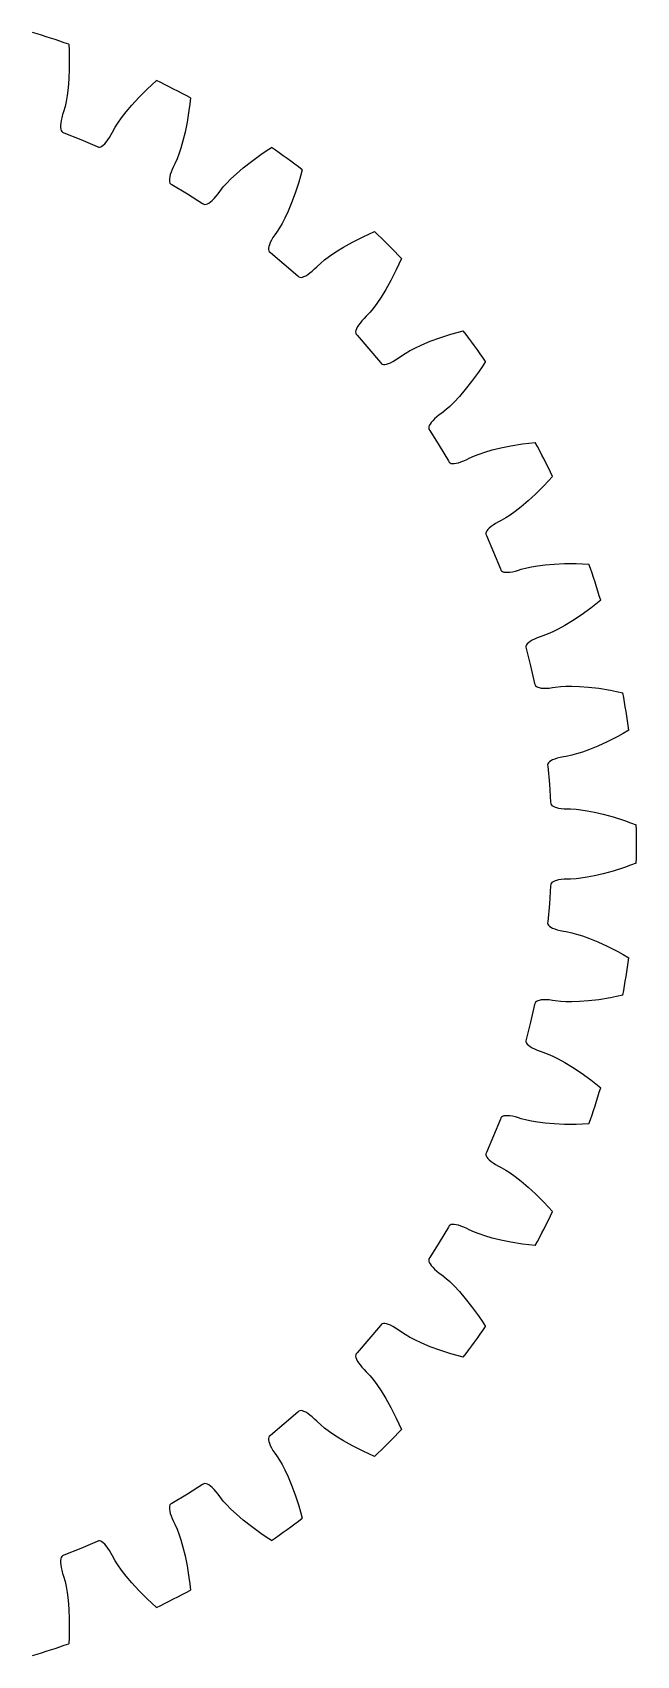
# Model space of a CAD drawing. Extents: x -21 to 21, y -21 to 21.
# Drawn here: x 6.04 to 21, y -20.11 to 20.11 of the extents above; entities that cross this region are included whole.
import ezdxf

# ---------------------------------------------------------------- set-up
doc = ezdxf.new("R2010")
doc.units = 0

msp = doc.modelspace()

# ---------------------------------------------------------------- linework, layer by layer
at = {"layer": 'layer0'}
for p, q in [((6.936, 19.821), (6.945, 19.664)), ((6.945, 19.664), (6.949, 19.507)), ((6.949, 19.507), (6.949, 19.214)), ((6.938, 18.96), (6.92, 18.739)), ((6.949, 19.214), (6.938, 18.96)), ((8.994, 18.815), (9.111, 18.921)), ((6.896, 18.551), (6.87, 18.4)), ((6.92, 18.739), (6.896, 18.551)), ((8.673, 18.5), (8.88, 18.707)), ((8.88, 18.707), (8.994, 18.815)), ((6.809, 18.147), (6.786, 18.078)), ((6.845, 18.281), (6.809, 18.147)), ((6.87, 18.4), (6.845, 18.281)), ((8.241, 17.994), (8.357, 18.143)), ((8.357, 18.143), (8.501, 18.313)), ((8.501, 18.313), (8.673, 18.5)), ((9.915, 18.18), (9.869, 17.891)), ((9.935, 18.335), (9.915, 18.18)), ((9.952, 18.492), (9.935, 18.335)), ((6.739, 17.863), (6.735, 17.806)), ((6.735, 17.806), (6.736, 17.757)), ((6.736, 17.757), (6.741, 17.716)), ((6.749, 17.927), (6.739, 17.863)), ((6.741, 17.716), (6.751, 17.683)), ((6.765, 17.999), (6.749, 17.927)), ((6.786, 18.078), (6.765, 17.999)), ((8.017, 17.646), (8.086, 17.767)), ((8.086, 17.767), (8.153, 17.869)), ((8.153, 17.869), (8.241, 17.994)), ((9.869, 17.891), (9.819, 17.642)), ((6.751, 17.683), (6.766, 17.658)), ((6.766, 17.658), (6.784, 17.642)), ((6.784, 17.642), (6.819, 17.627)), ((6.819, 17.627), (7.233, 17.461)), ((7.233, 17.461), (7.642, 17.286)), ((7.76, 17.294), (7.793, 17.319)), ((7.793, 17.319), (7.829, 17.353)), ((7.829, 17.353), (7.866, 17.396)), ((7.866, 17.396), (7.904, 17.449)), ((7.904, 17.449), (7.944, 17.511)), ((7.944, 17.511), (7.984, 17.582)), ((7.984, 17.582), (8.017, 17.646)), ((9.766, 17.425), (9.713, 17.244)), ((9.819, 17.642), (9.766, 17.425)), ((7.642, 17.286), (7.677, 17.271)), ((7.677, 17.271), (7.702, 17.27)), ((7.702, 17.27), (7.73, 17.278)), ((7.73, 17.278), (7.76, 17.294)), ((9.621, 16.985), (9.564, 16.858)), ((9.664, 17.099), (9.621, 16.985)), ((9.713, 17.244), (9.664, 17.099)), ((11.261, 16.758), (11.46, 16.916)), ((11.46, 16.916), (11.697, 17.088)), ((11.697, 17.088), (11.827, 17.176)), ((11.827, 17.176), (11.959, 17.262)), ((9.437, 16.533), (9.43, 16.485)), ((9.45, 16.589), (9.437, 16.533)), ((9.47, 16.651), (9.45, 16.589)), ((9.497, 16.719), (9.47, 16.651)), ((9.531, 16.794), (9.497, 16.719)), ((9.564, 16.858), (9.531, 16.794)), ((10.954, 16.483), (11.093, 16.612)), ((11.093, 16.612), (11.261, 16.758)), ((12.681, 16.555), (12.637, 16.405)), ((12.722, 16.708), (12.681, 16.555)), ((9.43, 16.485), (9.43, 16.443)), ((9.43, 16.443), (9.434, 16.409)), ((9.434, 16.409), (9.445, 16.382)), ((9.445, 16.382), (9.46, 16.363)), ((9.46, 16.363), (9.493, 16.343)), ((9.493, 16.343), (9.875, 16.115)), ((9.875, 16.115), (10.252, 15.878)), ((10.585, 16.052), (10.636, 16.116)), ((10.636, 16.116), (10.679, 16.175)), ((10.679, 16.175), (10.766, 16.283)), ((10.766, 16.283), (10.847, 16.373)), ((10.847, 16.373), (10.954, 16.483)), ((12.547, 16.126), (12.458, 15.888)), ((12.637, 16.405), (12.547, 16.126)), ((10.252, 15.878), (10.285, 15.858)), ((10.285, 15.858), (10.309, 15.853)), ((10.309, 15.853), (10.337, 15.856)), ((10.337, 15.856), (10.37, 15.867)), ((10.37, 15.867), (10.407, 15.886)), ((10.407, 15.886), (10.447, 15.915)), ((10.447, 15.915), (10.49, 15.952)), ((10.49, 15.952), (10.537, 15.997)), ((10.537, 15.997), (10.585, 16.052)), ((12.458, 15.888), (12.372, 15.683)), ((12.22, 15.376), (12.159, 15.271)), ((12.291, 15.512), (12.22, 15.376)), ((12.372, 15.683), (12.291, 15.512)), ((11.929, 14.906), (11.907, 14.853)), ((11.958, 14.964), (11.929, 14.906)), ((11.996, 15.028), (11.958, 14.964)), ((12.041, 15.096), (11.996, 15.028)), ((12.083, 15.155), (12.041, 15.096)), ((12.159, 15.271), (12.083, 15.155)), ((13.744, 14.79), (13.965, 14.915)), ((13.965, 14.915), (14.226, 15.048)), ((14.226, 15.048), (14.368, 15.115)), ((14.368, 15.115), (14.512, 15.179)), ((11.886, 14.766), (11.885, 14.731)), ((11.885, 14.731), (11.891, 14.703)), ((11.893, 14.806), (11.886, 14.766)), ((11.891, 14.703), (11.903, 14.682)), ((11.907, 14.853), (11.893, 14.806)), ((11.903, 14.682), (11.933, 14.657)), ((11.933, 14.657), (12.275, 14.372)), ((13.275, 14.475), (13.398, 14.566)), ((13.398, 14.566), (13.555, 14.673)), ((13.555, 14.673), (13.744, 14.79)), ((15.179, 14.512), (15.115, 14.368)), ((12.275, 14.372), (12.61, 14.079)), ((12.764, 14.063), (12.808, 14.084)), ((12.808, 14.084), (12.857, 14.114)), ((12.857, 14.114), (12.909, 14.152)), ((12.909, 14.152), (12.966, 14.199)), ((12.966, 14.199), (13.027, 14.254)), ((13.027, 14.254), (13.078, 14.305)), ((13.078, 14.305), (13.181, 14.399)), ((13.181, 14.399), (13.275, 14.475)), ((15.048, 14.226), (14.915, 13.965)), ((15.115, 14.368), (15.048, 14.226)), ((12.61, 14.079), (12.639, 14.054)), ((12.639, 14.054), (12.662, 14.045)), ((12.662, 14.045), (12.69, 14.043)), ((12.69, 14.043), (12.724, 14.049)), ((12.724, 14.049), (12.764, 14.063)), ((14.79, 13.744), (14.673, 13.555)), ((14.915, 13.965), (14.79, 13.744)), ((14.475, 13.275), (14.399, 13.181)), ((14.566, 13.398), (14.475, 13.275)), ((14.673, 13.555), (14.566, 13.398)), ((14.152, 12.909), (14.114, 12.857)), ((14.199, 12.966), (14.152, 12.909)), ((14.254, 13.027), (14.199, 12.966)), ((14.305, 13.078), (14.254, 13.027)), ((14.399, 13.181), (14.305, 13.078)), ((14.049, 12.724), (14.043, 12.69)), ((14.043, 12.69), (14.045, 12.662)), ((14.045, 12.662), (14.054, 12.639)), ((14.063, 12.764), (14.049, 12.724)), ((14.054, 12.639), (14.079, 12.61)), ((14.084, 12.808), (14.063, 12.764)), ((14.079, 12.61), (14.372, 12.275)), ((14.114, 12.857), (14.084, 12.808)), ((15.888, 12.458), (16.126, 12.547)), ((16.126, 12.547), (16.405, 12.637)), ((16.405, 12.637), (16.555, 12.681)), ((16.555, 12.681), (16.708, 12.722)), ((14.372, 12.275), (14.657, 11.933)), ((15.096, 12.041), (15.155, 12.083)), ((15.155, 12.083), (15.271, 12.159)), ((15.271, 12.159), (15.376, 12.22)), ((15.376, 12.22), (15.512, 12.291)), ((15.512, 12.291), (15.683, 12.372)), ((15.683, 12.372), (15.888, 12.458)), ((14.657, 11.933), (14.682, 11.903)), ((14.682, 11.903), (14.703, 11.891)), ((14.703, 11.891), (14.731, 11.885)), ((14.731, 11.885), (14.766, 11.886)), ((14.766, 11.886), (14.806, 11.893)), ((14.806, 11.893), (14.853, 11.907)), ((14.853, 11.907), (14.906, 11.929)), ((14.906, 11.929), (14.964, 11.958)), ((14.964, 11.958), (15.028, 11.996)), ((15.028, 11.996), (15.096, 12.041)), ((17.088, 11.697), (16.916, 11.46)), ((17.176, 11.827), (17.088, 11.697)), ((17.262, 11.959), (17.176, 11.827)), ((16.916, 11.46), (16.758, 11.261)), ((16.483, 10.954), (16.373, 10.847)), ((16.612, 11.093), (16.483, 10.954)), ((16.758, 11.261), (16.612, 11.093)), ((15.952, 10.49), (15.915, 10.447)), ((15.997, 10.537), (15.952, 10.49)), ((16.052, 10.585), (15.997, 10.537)), ((16.116, 10.636), (16.052, 10.585)), ((16.175, 10.679), (16.116, 10.636)), ((16.283, 10.766), (16.175, 10.679)), ((16.373, 10.847), (16.283, 10.766)), ((15.856, 10.337), (15.853, 10.309)), ((15.853, 10.309), (15.858, 10.285)), ((15.867, 10.37), (15.856, 10.337)), ((15.858, 10.285), (15.878, 10.252)), ((15.886, 10.407), (15.867, 10.37)), ((15.878, 10.252), (16.115, 9.875)), ((15.915, 10.447), (15.886, 10.407)), ((16.115, 9.875), (16.343, 9.493)), ((16.985, 9.621), (17.099, 9.664)), ((17.099, 9.664), (17.244, 9.713)), ((17.244, 9.713), (17.425, 9.766)), ((17.425, 9.766), (17.642, 9.819)), ((17.642, 9.819), (17.891, 9.869)), ((17.891, 9.869), (18.18, 9.915)), ((18.18, 9.915), (18.335, 9.935)), ((18.335, 9.935), (18.492, 9.952)), ((16.343, 9.493), (16.363, 9.46)), ((16.363, 9.46), (16.382, 9.445)), ((16.382, 9.445), (16.409, 9.434)), ((16.409, 9.434), (16.443, 9.43)), ((16.443, 9.43), (16.485, 9.43)), ((16.485, 9.43), (16.533, 9.437)), ((16.533, 9.437), (16.589, 9.45)), ((16.589, 9.45), (16.651, 9.47)), ((16.651, 9.47), (16.719, 9.497)), ((16.719, 9.497), (16.794, 9.531)), ((16.794, 9.531), (16.858, 9.564)), ((16.858, 9.564), (16.985, 9.621)), ((18.707, 8.88), (18.5, 8.673)), ((18.815, 8.994), (18.707, 8.88)), ((18.921, 9.111), (18.815, 8.994)), ((18.313, 8.501), (18.143, 8.357)), ((18.5, 8.673), (18.313, 8.501)), ((17.767, 8.086), (17.646, 8.017)), ((17.869, 8.153), (17.767, 8.086)), ((17.994, 8.241), (17.869, 8.153)), ((18.143, 8.357), (17.994, 8.241)), ((17.278, 7.73), (17.27, 7.702)), ((17.27, 7.702), (17.271, 7.677)), ((17.271, 7.677), (17.286, 7.642)), ((17.294, 7.76), (17.278, 7.73)), ((17.319, 7.793), (17.294, 7.76)), ((17.353, 7.829), (17.319, 7.793)), ((17.396, 7.866), (17.353, 7.829)), ((17.449, 7.904), (17.396, 7.866)), ((17.511, 7.944), (17.449, 7.904)), ((17.582, 7.984), (17.511, 7.944)), ((17.646, 8.017), (17.582, 7.984)), ((17.286, 7.642), (17.461, 7.233)), ((17.461, 7.233), (17.627, 6.819)), ((18.147, 6.809), (18.281, 6.845)), ((18.281, 6.845), (18.4, 6.87)), ((18.4, 6.87), (18.551, 6.896)), ((18.551, 6.896), (18.739, 6.92)), ((18.739, 6.92), (18.96, 6.938)), ((18.96, 6.938), (19.214, 6.949)), ((19.214, 6.949), (19.507, 6.949)), ((19.507, 6.949), (19.664, 6.945)), ((19.664, 6.945), (19.821, 6.936)), ((17.627, 6.819), (17.642, 6.784)), ((17.642, 6.784), (17.658, 6.766)), ((17.658, 6.766), (17.683, 6.751)), ((17.683, 6.751), (17.716, 6.741)), ((17.716, 6.741), (17.757, 6.736)), ((17.757, 6.736), (17.806, 6.735)), ((17.806, 6.735), (17.863, 6.739)), ((17.863, 6.739), (17.927, 6.749)), ((17.927, 6.749), (17.999, 6.765)), ((17.999, 6.765), (18.078, 6.786)), ((18.078, 6.786), (18.147, 6.809)), ((20.113, 6.039), (19.99, 5.94)), ((19.629, 5.672), (19.418, 5.531)), ((19.866, 5.844), (19.629, 5.672)), ((19.99, 5.94), (19.866, 5.844)), ((18.924, 5.257), (18.813, 5.207)), ((19.061, 5.325), (18.924, 5.257)), ((19.227, 5.416), (19.061, 5.325)), ((19.418, 5.531), (19.227, 5.416)), ((18.262, 4.905), (18.26, 4.881)), ((18.26, 4.881), (18.269, 4.844)), ((18.274, 4.932), (18.262, 4.905)), ((18.269, 4.844), (18.378, 4.412)), ((18.295, 4.959), (18.274, 4.932)), ((18.325, 4.988), (18.295, 4.959)), ((18.364, 5.018), (18.325, 4.988)), ((18.413, 5.048), (18.364, 5.018)), ((18.47, 5.077), (18.413, 5.048)), ((18.538, 5.107), (18.47, 5.077)), ((18.614, 5.136), (18.538, 5.107)), ((18.683, 5.158), (18.614, 5.136)), ((18.813, 5.207), (18.683, 5.158)), ((18.378, 4.412), (18.477, 3.978)), ((18.477, 3.978), (18.486, 3.941)), ((18.486, 3.941), (18.499, 3.92)), ((18.499, 3.92), (18.521, 3.902)), ((18.521, 3.902), (18.552, 3.887)), ((18.552, 3.887), (18.592, 3.875)), ((18.592, 3.875), (18.64, 3.866)), ((18.64, 3.866), (18.697, 3.862)), ((18.697, 3.862), (18.762, 3.861)), ((18.762, 3.861), (18.836, 3.866)), ((18.836, 3.866), (18.917, 3.875)), ((18.917, 3.875), (18.988, 3.886)), ((18.988, 3.886), (19.127, 3.901)), ((19.127, 3.901), (19.248, 3.908)), ((19.248, 3.908), (19.401, 3.909)), ((19.401, 3.909), (19.59, 3.903)), ((19.59, 3.903), (19.812, 3.887)), ((19.812, 3.887), (20.065, 3.858)), ((20.065, 3.858), (20.354, 3.812)), ((20.354, 3.812), (20.508, 3.783)), ((20.508, 3.783), (20.662, 3.75)), ((20.81, 2.818), (20.673, 2.74)), ((20.044, 2.426), (19.838, 2.342)), ((20.275, 2.531), (20.044, 2.426)), ((20.536, 2.664), (20.275, 2.531)), ((20.673, 2.74), (20.536, 2.664)), ((18.82, 2.012), (18.805, 1.988)), ((18.845, 2.036), (18.82, 2.012)), ((18.879, 2.06), (18.845, 2.036)), ((18.923, 2.083), (18.879, 2.06)), ((18.975, 2.105), (18.923, 2.083)), ((19.037, 2.125), (18.975, 2.105)), ((19.108, 2.144), (19.037, 2.125)), ((19.188, 2.16), (19.108, 2.144)), ((19.26, 2.172), (19.188, 2.16)), ((19.396, 2.2), (19.26, 2.172)), ((19.514, 2.232), (19.396, 2.2)), ((19.659, 2.277), (19.514, 2.232)), ((19.838, 2.342), (19.659, 2.277)), ((18.805, 1.988), (18.799, 1.965)), ((18.799, 1.965), (18.802, 1.926)), ((18.802, 1.926), (18.842, 1.483)), ((18.842, 1.483), (18.872, 1.039)), ((18.872, 1.039), (18.874, 1)), ((18.874, 1), (18.884, 0.978)), ((18.884, 0.978), (18.904, 0.957)), ((18.904, 0.957), (18.932, 0.937)), ((18.932, 0.937), (18.969, 0.919)), ((18.969, 0.919), (19.016, 0.903)), ((19.016, 0.903), (19.071, 0.889)), ((19.071, 0.889), (19.135, 0.879)), ((19.135, 0.879), (19.208, 0.872)), ((19.208, 0.872), (19.29, 0.868)), ((19.29, 0.868), (19.363, 0.868)), ((19.363, 0.868), (19.502, 0.861)), ((19.502, 0.861), (19.622, 0.848)), ((19.622, 0.848), (19.774, 0.826)), ((19.774, 0.826), (19.96, 0.791)), ((19.96, 0.791), (20.176, 0.74)), ((20.176, 0.74), (20.421, 0.672)), ((20.421, 0.672), (20.7, 0.581)), ((20.7, 0.581), (20.847, 0.528)), ((20.847, 0.528), (20.995, 0.472)), ((19.96, -0.791), (19.774, -0.826)), ((20.176, -0.74), (19.96, -0.791)), ((20.421, -0.672), (20.176, -0.74)), ((20.7, -0.581), (20.421, -0.672)), ((20.847, -0.528), (20.7, -0.581)), ((20.995, -0.472), (20.847, -0.528)), ((18.872, -1.039), (18.842, -1.483)), ((18.874, -1), (18.872, -1.039)), ((18.884, -0.978), (18.874, -1)), ((18.904, -0.957), (18.884, -0.978)), ((18.932, -0.937), (18.904, -0.957)), ((18.969, -0.919), (18.932, -0.937)), ((19.016, -0.903), (18.969, -0.919)), ((19.071, -0.889), (19.016, -0.903)), ((19.135, -0.879), (19.071, -0.889)), ((19.208, -0.872), (19.135, -0.879)), ((19.29, -0.868), (19.208, -0.872)), ((19.363, -0.868), (19.29, -0.868)), ((19.502, -0.861), (19.363, -0.868)), ((19.622, -0.848), (19.502, -0.861)), ((19.774, -0.826), (19.622, -0.848)), ((18.842, -1.483), (18.802, -1.926)), ((18.802, -1.926), (18.799, -1.965)), ((18.799, -1.965), (18.805, -1.988)), ((18.805, -1.988), (18.82, -2.012)), ((18.82, -2.012), (18.845, -2.036)), ((18.845, -2.036), (18.879, -2.06)), ((18.879, -2.06), (18.923, -2.083)), ((18.923, -2.083), (18.975, -2.105)), ((18.975, -2.105), (19.037, -2.125)), ((19.037, -2.125), (19.108, -2.144)), ((19.108, -2.144), (19.188, -2.16)), ((19.188, -2.16), (19.26, -2.172)), ((19.26, -2.172), (19.396, -2.2)), ((19.396, -2.2), (19.514, -2.232)), ((19.514, -2.232), (19.659, -2.277)), ((19.659, -2.277), (19.838, -2.342)), ((19.838, -2.342), (20.044, -2.426)), ((20.044, -2.426), (20.275, -2.531)), ((20.275, -2.531), (20.536, -2.664)), ((20.536, -2.664), (20.673, -2.74)), ((20.673, -2.74), (20.81, -2.818)), ((18.477, -3.978), (18.378, -4.412)), ((18.486, -3.941), (18.477, -3.978)), ((18.499, -3.92), (18.486, -3.941)), ((18.521, -3.902), (18.499, -3.92)), ((18.552, -3.887), (18.521, -3.902)), ((18.592, -3.875), (18.552, -3.887)), ((18.64, -3.866), (18.592, -3.875)), ((18.697, -3.862), (18.64, -3.866)), ((18.762, -3.861), (18.697, -3.862)), ((18.836, -3.866), (18.762, -3.861)), ((18.917, -3.875), (18.836, -3.866)), ((18.988, -3.886), (18.917, -3.875)), ((19.127, -3.901), (18.988, -3.886)), ((19.248, -3.908), (19.127, -3.901)), ((19.401, -3.909), (19.248, -3.908)), ((19.59, -3.903), (19.401, -3.909)), ((19.812, -3.887), (19.59, -3.903)), ((20.065, -3.858), (19.812, -3.887)), ((20.354, -3.812), (20.065, -3.858)), ((20.508, -3.783), (20.354, -3.812)), ((20.662, -3.75), (20.508, -3.783)), ((18.378, -4.412), (18.269, -4.844)), ((18.269, -4.844), (18.26, -4.881)), ((18.26, -4.881), (18.262, -4.905)), ((18.262, -4.905), (18.274, -4.932)), ((18.274, -4.932), (18.295, -4.959)), ((18.295, -4.959), (18.325, -4.988)), ((18.325, -4.988), (18.364, -5.018)), ((18.364, -5.018), (18.413, -5.048)), ((18.413, -5.048), (18.47, -5.077)), ((18.47, -5.077), (18.538, -5.107)), ((18.538, -5.107), (18.614, -5.136)), ((18.614, -5.136), (18.683, -5.158)), ((18.683, -5.158), (18.813, -5.207)), ((18.813, -5.207), (18.924, -5.257)), ((18.924, -5.257), (19.061, -5.325)), ((19.061, -5.325), (19.227, -5.416)), ((19.227, -5.416), (19.418, -5.531)), ((19.418, -5.531), (19.629, -5.672)), ((19.629, -5.672), (19.866, -5.844)), ((19.866, -5.844), (19.99, -5.94)), ((19.99, -5.94), (20.113, -6.039)), ((17.627, -6.819), (17.461, -7.233)), ((17.642, -6.784), (17.627, -6.819)), ((17.658, -6.766), (17.642, -6.784)), ((17.683, -6.751), (17.658, -6.766)), ((17.716, -6.741), (17.683, -6.751)), ((17.757, -6.736), (17.716, -6.741)), ((17.806, -6.735), (17.757, -6.736)), ((17.863, -6.739), (17.806, -6.735)), ((17.927, -6.749), (17.863, -6.739)), ((17.999, -6.765), (17.927, -6.749)), ((18.078, -6.786), (17.999, -6.765)), ((18.147, -6.809), (18.078, -6.786)), ((18.281, -6.845), (18.147, -6.809)), ((17.461, -7.233), (17.286, -7.642)), ((18.4, -6.87), (18.281, -6.845)), ((18.551, -6.896), (18.4, -6.87)), ((18.739, -6.92), (18.551, -6.896)), ((18.96, -6.938), (18.739, -6.92)), ((19.214, -6.949), (18.96, -6.938)), ((19.507, -6.949), (19.214, -6.949)), ((19.664, -6.945), (19.507, -6.949)), ((19.821, -6.936), (19.664, -6.945)), ((17.286, -7.642), (17.271, -7.677)), ((17.271, -7.677), (17.27, -7.702)), ((17.27, -7.702), (17.278, -7.73)), ((17.278, -7.73), (17.294, -7.76)), ((17.294, -7.76), (17.319, -7.793)), ((17.319, -7.793), (17.353, -7.829)), ((17.353, -7.829), (17.396, -7.866)), ((17.396, -7.866), (17.449, -7.904)), ((17.449, -7.904), (17.511, -7.944)), ((17.511, -7.944), (17.582, -7.984)), ((17.582, -7.984), (17.646, -8.017)), ((17.646, -8.017), (17.767, -8.086)), ((17.767, -8.086), (17.869, -8.153)), ((17.869, -8.153), (17.994, -8.241)), ((17.994, -8.241), (18.143, -8.357)), ((18.143, -8.357), (18.313, -8.501)), ((18.313, -8.501), (18.5, -8.673)), ((18.5, -8.673), (18.707, -8.88)), ((18.707, -8.88), (18.815, -8.994)), ((18.815, -8.994), (18.921, -9.111)), ((16.343, -9.493), (16.115, -9.875)), ((16.363, -9.46), (16.343, -9.493)), ((16.382, -9.445), (16.363, -9.46)), ((16.409, -9.434), (16.382, -9.445)), ((16.443, -9.43), (16.409, -9.434)), ((16.485, -9.43), (16.443, -9.43)), ((16.533, -9.437), (16.485, -9.43)), ((16.589, -9.45), (16.533, -9.437)), ((16.651, -9.47), (16.589, -9.45)), ((16.719, -9.497), (16.651, -9.47)), ((16.794, -9.531), (16.719, -9.497)), ((16.858, -9.564), (16.794, -9.531)), ((16.985, -9.621), (16.858, -9.564)), ((17.099, -9.664), (16.985, -9.621)), ((16.115, -9.875), (15.878, -10.252)), ((17.244, -9.713), (17.099, -9.664)), ((17.425, -9.766), (17.244, -9.713)), ((17.642, -9.819), (17.425, -9.766)), ((17.891, -9.869), (17.642, -9.819)), ((18.18, -9.915), (17.891, -9.869)), ((18.335, -9.935), (18.18, -9.915)), ((18.492, -9.952), (18.335, -9.935)), ((15.858, -10.285), (15.853, -10.309)), ((15.853, -10.309), (15.856, -10.337)), ((15.856, -10.337), (15.867, -10.37)), ((15.878, -10.252), (15.858, -10.285)), ((15.867, -10.37), (15.886, -10.407)), ((15.886, -10.407), (15.915, -10.447)), ((15.915, -10.447), (15.952, -10.49)), ((15.952, -10.49), (15.997, -10.537)), ((15.997, -10.537), (16.052, -10.585)), ((16.052, -10.585), (16.116, -10.636)), ((16.116, -10.636), (16.175, -10.679)), ((16.175, -10.679), (16.283, -10.766)), ((16.283, -10.766), (16.373, -10.847)), ((16.373, -10.847), (16.483, -10.954)), ((16.483, -10.954), (16.612, -11.093)), ((16.612, -11.093), (16.758, -11.261)), ((16.758, -11.261), (16.916, -11.46)), ((16.916, -11.46), (17.088, -11.697)), ((14.657, -11.933), (14.372, -12.275)), ((14.682, -11.903), (14.657, -11.933)), ((14.703, -11.891), (14.682, -11.903)), ((14.731, -11.885), (14.703, -11.891)), ((14.766, -11.886), (14.731, -11.885)), ((14.806, -11.893), (14.766, -11.886)), ((14.853, -11.907), (14.806, -11.893)), ((14.906, -11.929), (14.853, -11.907)), ((14.964, -11.958), (14.906, -11.929)), ((15.028, -11.996), (14.964, -11.958)), ((15.096, -12.041), (15.028, -11.996)), ((15.155, -12.083), (15.096, -12.041)), ((17.088, -11.697), (17.176, -11.827)), ((17.176, -11.827), (17.262, -11.959)), ((14.372, -12.275), (14.079, -12.61)), ((15.271, -12.159), (15.155, -12.083)), ((15.376, -12.22), (15.271, -12.159)), ((15.512, -12.291), (15.376, -12.22)), ((15.683, -12.372), (15.512, -12.291)), ((15.888, -12.458), (15.683, -12.372)), ((16.126, -12.547), (15.888, -12.458)), ((14.045, -12.662), (14.043, -12.69)), ((14.043, -12.69), (14.049, -12.724)), ((14.054, -12.639), (14.045, -12.662)), ((14.049, -12.724), (14.063, -12.764)), ((14.079, -12.61), (14.054, -12.639)), ((14.063, -12.764), (14.084, -12.808)), ((14.084, -12.808), (14.114, -12.857)), ((14.114, -12.857), (14.152, -12.909)), ((16.405, -12.637), (16.126, -12.547)), ((16.555, -12.681), (16.405, -12.637)), ((16.708, -12.722), (16.555, -12.681)), ((14.152, -12.909), (14.199, -12.966)), ((14.199, -12.966), (14.254, -13.027)), ((14.254, -13.027), (14.305, -13.078)), ((14.305, -13.078), (14.399, -13.181)), ((14.399, -13.181), (14.475, -13.275)), ((14.475, -13.275), (14.566, -13.398)), ((14.566, -13.398), (14.673, -13.555)), ((14.673, -13.555), (14.79, -13.744)), ((12.61, -14.079), (12.275, -14.372)), ((12.639, -14.054), (12.61, -14.079)), ((12.662, -14.045), (12.639, -14.054)), ((12.69, -14.043), (12.662, -14.045)), ((12.724, -14.049), (12.69, -14.043)), ((12.764, -14.063), (12.724, -14.049)), ((12.808, -14.084), (12.764, -14.063)), ((14.79, -13.744), (14.915, -13.965)), ((14.915, -13.965), (15.048, -14.226)), ((12.275, -14.372), (11.933, -14.657)), ((12.857, -14.114), (12.808, -14.084)), ((12.909, -14.152), (12.857, -14.114)), ((12.966, -14.199), (12.909, -14.152)), ((13.027, -14.254), (12.966, -14.199)), ((13.078, -14.305), (13.027, -14.254)), ((13.181, -14.399), (13.078, -14.305)), ((13.275, -14.475), (13.181, -14.399)), ((13.398, -14.566), (13.275, -14.475)), ((15.048, -14.226), (15.115, -14.368)), ((15.115, -14.368), (15.179, -14.512)), ((11.891, -14.703), (11.885, -14.731)), ((11.885, -14.731), (11.886, -14.766)), ((11.886, -14.766), (11.893, -14.806)), ((11.903, -14.682), (11.891, -14.703)), ((11.893, -14.806), (11.907, -14.853)), ((11.933, -14.657), (11.903, -14.682)), ((11.907, -14.853), (11.929, -14.906)), ((13.555, -14.673), (13.398, -14.566)), ((13.744, -14.79), (13.555, -14.673)), ((13.965, -14.915), (13.744, -14.79)), ((11.929, -14.906), (11.958, -14.964)), ((11.958, -14.964), (11.996, -15.028)), ((11.996, -15.028), (12.041, -15.096)), ((12.041, -15.096), (12.083, -15.155)), ((12.083, -15.155), (12.159, -15.271)), ((12.159, -15.271), (12.22, -15.376)), ((14.226, -15.048), (13.965, -14.915)), ((14.368, -15.115), (14.226, -15.048)), ((14.512, -15.179), (14.368, -15.115)), ((12.22, -15.376), (12.291, -15.512)), ((12.291, -15.512), (12.372, -15.683)), ((12.372, -15.683), (12.458, -15.888)), ((10.252, -15.878), (9.875, -16.115)), ((10.285, -15.858), (10.252, -15.878)), ((10.309, -15.853), (10.285, -15.858)), ((10.337, -15.856), (10.309, -15.853)), ((10.37, -15.867), (10.337, -15.856)), ((10.407, -15.886), (10.37, -15.867)), ((10.447, -15.915), (10.407, -15.886)), ((10.49, -15.952), (10.447, -15.915)), ((10.537, -15.997), (10.49, -15.952)), ((10.585, -16.052), (10.537, -15.997)), ((10.636, -16.116), (10.585, -16.052)), ((12.458, -15.888), (12.547, -16.126)), ((9.434, -16.409), (9.43, -16.443)), ((9.43, -16.443), (9.43, -16.485)), ((9.43, -16.485), (9.437, -16.533)), ((9.445, -16.382), (9.434, -16.409)), ((9.46, -16.363), (9.445, -16.382)), ((9.493, -16.343), (9.46, -16.363)), ((9.875, -16.115), (9.493, -16.343)), ((10.679, -16.175), (10.636, -16.116)), ((10.766, -16.283), (10.679, -16.175)), ((10.847, -16.373), (10.766, -16.283)), ((10.954, -16.483), (10.847, -16.373)), ((11.093, -16.612), (10.954, -16.483)), ((12.547, -16.126), (12.637, -16.405)), ((12.637, -16.405), (12.681, -16.555)), ((9.437, -16.533), (9.45, -16.589)), ((9.45, -16.589), (9.47, -16.651)), ((9.47, -16.651), (9.497, -16.719)), ((9.497, -16.719), (9.531, -16.794)), ((9.531, -16.794), (9.564, -16.858)), ((9.564, -16.858), (9.621, -16.985)), ((11.261, -16.758), (11.093, -16.612)), ((11.46, -16.916), (11.261, -16.758)), ((12.681, -16.555), (12.722, -16.708)), ((7.642, -17.286), (7.233, -17.461)), ((7.677, -17.271), (7.642, -17.286)), ((7.702, -17.27), (7.677, -17.271)), ((7.73, -17.278), (7.702, -17.27)), ((7.76, -17.294), (7.73, -17.278)), ((7.793, -17.319), (7.76, -17.294)), ((9.621, -16.985), (9.664, -17.099)), ((9.664, -17.099), (9.713, -17.244)), ((9.713, -17.244), (9.766, -17.425)), ((11.697, -17.088), (11.46, -16.916)), ((11.827, -17.176), (11.697, -17.088)), ((11.959, -17.262), (11.827, -17.176)), ((6.751, -17.683), (6.741, -17.716)), ((6.766, -17.658), (6.751, -17.683)), ((6.784, -17.642), (6.766, -17.658)), ((6.819, -17.627), (6.784, -17.642)), ((7.233, -17.461), (6.819, -17.627)), ((7.829, -17.353), (7.793, -17.319)), ((7.866, -17.396), (7.829, -17.353)), ((7.904, -17.449), (7.866, -17.396)), ((7.944, -17.511), (7.904, -17.449)), ((7.984, -17.582), (7.944, -17.511)), ((8.017, -17.646), (7.984, -17.582)), ((8.086, -17.767), (8.017, -17.646)), ((9.766, -17.425), (9.819, -17.642)), ((9.819, -17.642), (9.869, -17.891)), ((6.736, -17.757), (6.735, -17.806)), ((6.735, -17.806), (6.739, -17.863)), ((6.741, -17.716), (6.736, -17.757)), ((6.739, -17.863), (6.749, -17.927)), ((6.749, -17.927), (6.765, -17.999)), ((6.765, -17.999), (6.786, -18.078)), ((6.786, -18.078), (6.809, -18.147)), ((8.153, -17.869), (8.086, -17.767)), ((8.241, -17.994), (8.153, -17.869)), ((8.357, -18.143), (8.241, -17.994)), ((9.869, -17.891), (9.915, -18.18)), ((6.809, -18.147), (6.845, -18.281)), ((6.845, -18.281), (6.87, -18.4)), ((6.87, -18.4), (6.896, -18.551)), ((8.501, -18.313), (8.357, -18.143)), ((8.673, -18.5), (8.501, -18.313)), ((8.88, -18.707), (8.673, -18.5)), ((9.915, -18.18), (9.935, -18.335)), ((9.935, -18.335), (9.952, -18.492)), ((6.896, -18.551), (6.92, -18.739)), ((6.92, -18.739), (6.938, -18.96)), ((8.994, -18.815), (8.88, -18.707)), ((9.111, -18.921), (8.994, -18.815)), ((6.938, -18.96), (6.949, -19.214)), ((6.949, -19.214), (6.949, -19.507)), ((6.945, -19.664), (6.936, -19.821)), ((6.949, -19.507), (6.945, -19.664))]:
    msp.add_line(p, q, dxfattribs=at)
for start, end in [(70.7126, 73.2874), (61.7126, 64.2874), (52.7126, 55.2874), (43.7126, 46.2874), (34.7126, 37.2874), (25.7126, 28.2874), (16.7126, 19.2874), (7.7126, 10.2874), (358.7126, 361.2874), (349.7126, 352.2874), (340.7126, 343.2874), (331.7126, 334.2874), (322.7126, 325.2874), (313.7126, 316.2874), (304.7126, 307.2874), (295.7126, 298.2874), (286.7126, 289.2874)]:
    msp.add_arc((0, 0), 21, start, end, dxfattribs=at)
at = {"layer": 'layer1'}
for p, q in [((6.936, 19.821), (6.945, 19.664)), ((6.945, 19.664), (6.949, 19.507)), ((6.949, 19.507), (6.949, 19.214)), ((6.938, 18.96), (6.92, 18.739)), ((6.949, 19.214), (6.938, 18.96)), ((8.994, 18.815), (9.111, 18.921)), ((6.896, 18.551), (6.87, 18.4)), ((6.92, 18.739), (6.896, 18.551)), ((8.673, 18.5), (8.88, 18.707)), ((8.88, 18.707), (8.994, 18.815)), ((6.809, 18.147), (6.786, 18.078)), ((6.845, 18.281), (6.809, 18.147)), ((6.87, 18.4), (6.845, 18.281)), ((8.241, 17.994), (8.357, 18.143)), ((8.357, 18.143), (8.501, 18.313)), ((8.501, 18.313), (8.673, 18.5)), ((9.915, 18.18), (9.869, 17.891)), ((9.935, 18.335), (9.915, 18.18)), ((9.952, 18.492), (9.935, 18.335)), ((6.739, 17.863), (6.735, 17.806)), ((6.735, 17.806), (6.736, 17.757)), ((6.736, 17.757), (6.741, 17.716)), ((6.749, 17.927), (6.739, 17.863)), ((6.741, 17.716), (6.751, 17.683)), ((6.765, 17.999), (6.749, 17.927)), ((6.786, 18.078), (6.765, 17.999)), ((8.017, 17.646), (8.086, 17.767)), ((8.086, 17.767), (8.153, 17.869)), ((8.153, 17.869), (8.241, 17.994)), ((9.869, 17.891), (9.819, 17.642)), ((6.751, 17.683), (6.766, 17.658)), ((6.766, 17.658), (6.784, 17.642)), ((6.784, 17.642), (6.819, 17.627)), ((6.819, 17.627), (7.233, 17.461)), ((7.233, 17.461), (7.642, 17.286)), ((7.76, 17.294), (7.793, 17.319)), ((7.793, 17.319), (7.829, 17.353)), ((7.829, 17.353), (7.866, 17.396)), ((7.866, 17.396), (7.904, 17.449)), ((7.904, 17.449), (7.944, 17.511)), ((7.944, 17.511), (7.984, 17.582)), ((7.984, 17.582), (8.017, 17.646)), ((9.766, 17.425), (9.713, 17.244)), ((9.819, 17.642), (9.766, 17.425)), ((7.642, 17.286), (7.677, 17.271)), ((7.677, 17.271), (7.702, 17.27)), ((7.702, 17.27), (7.73, 17.278)), ((7.73, 17.278), (7.76, 17.294)), ((9.621, 16.985), (9.564, 16.858)), ((9.664, 17.099), (9.621, 16.985)), ((9.713, 17.244), (9.664, 17.099)), ((11.261, 16.758), (11.46, 16.916)), ((11.46, 16.916), (11.697, 17.088)), ((11.697, 17.088), (11.827, 17.176)), ((11.827, 17.176), (11.959, 17.262)), ((9.437, 16.533), (9.43, 16.485)), ((9.45, 16.589), (9.437, 16.533)), ((9.47, 16.651), (9.45, 16.589)), ((9.497, 16.719), (9.47, 16.651)), ((9.531, 16.794), (9.497, 16.719)), ((9.564, 16.858), (9.531, 16.794)), ((10.954, 16.483), (11.093, 16.612)), ((11.093, 16.612), (11.261, 16.758)), ((12.681, 16.555), (12.637, 16.405)), ((12.722, 16.708), (12.681, 16.555)), ((9.43, 16.485), (9.43, 16.443)), ((9.43, 16.443), (9.434, 16.409)), ((9.434, 16.409), (9.445, 16.382)), ((9.445, 16.382), (9.46, 16.363)), ((9.46, 16.363), (9.493, 16.343)), ((9.493, 16.343), (9.875, 16.115)), ((9.875, 16.115), (10.252, 15.878)), ((10.585, 16.052), (10.636, 16.116)), ((10.636, 16.116), (10.679, 16.175)), ((10.679, 16.175), (10.766, 16.283)), ((10.766, 16.283), (10.847, 16.373)), ((10.847, 16.373), (10.954, 16.483)), ((12.547, 16.126), (12.458, 15.888)), ((12.637, 16.405), (12.547, 16.126)), ((10.252, 15.878), (10.285, 15.858)), ((10.285, 15.858), (10.309, 15.853)), ((10.309, 15.853), (10.337, 15.856)), ((10.337, 15.856), (10.37, 15.867)), ((10.37, 15.867), (10.407, 15.886)), ((10.407, 15.886), (10.447, 15.915)), ((10.447, 15.915), (10.49, 15.952)), ((10.49, 15.952), (10.537, 15.997)), ((10.537, 15.997), (10.585, 16.052)), ((12.458, 15.888), (12.372, 15.683)), ((12.22, 15.376), (12.159, 15.271)), ((12.291, 15.512), (12.22, 15.376)), ((12.372, 15.683), (12.291, 15.512)), ((11.929, 14.906), (11.907, 14.853)), ((11.958, 14.964), (11.929, 14.906)), ((11.996, 15.028), (11.958, 14.964)), ((12.041, 15.096), (11.996, 15.028)), ((12.083, 15.155), (12.041, 15.096)), ((12.159, 15.271), (12.083, 15.155)), ((13.744, 14.79), (13.965, 14.915)), ((13.965, 14.915), (14.226, 15.048)), ((14.226, 15.048), (14.368, 15.115)), ((14.368, 15.115), (14.512, 15.179)), ((11.886, 14.766), (11.885, 14.731)), ((11.885, 14.731), (11.891, 14.703)), ((11.893, 14.806), (11.886, 14.766)), ((11.891, 14.703), (11.903, 14.682)), ((11.907, 14.853), (11.893, 14.806)), ((11.903, 14.682), (11.933, 14.657)), ((11.933, 14.657), (12.275, 14.372)), ((13.275, 14.475), (13.398, 14.566)), ((13.398, 14.566), (13.555, 14.673)), ((13.555, 14.673), (13.744, 14.79)), ((15.179, 14.512), (15.115, 14.368)), ((12.275, 14.372), (12.61, 14.079)), ((12.764, 14.063), (12.808, 14.084)), ((12.808, 14.084), (12.857, 14.114)), ((12.857, 14.114), (12.909, 14.152)), ((12.909, 14.152), (12.966, 14.199)), ((12.966, 14.199), (13.027, 14.254)), ((13.027, 14.254), (13.078, 14.305)), ((13.078, 14.305), (13.181, 14.399)), ((13.181, 14.399), (13.275, 14.475)), ((15.048, 14.226), (14.915, 13.965)), ((15.115, 14.368), (15.048, 14.226)), ((12.61, 14.079), (12.639, 14.054)), ((12.639, 14.054), (12.662, 14.045)), ((12.662, 14.045), (12.69, 14.043)), ((12.69, 14.043), (12.724, 14.049)), ((12.724, 14.049), (12.764, 14.063)), ((14.79, 13.744), (14.673, 13.555)), ((14.915, 13.965), (14.79, 13.744)), ((14.475, 13.275), (14.399, 13.181)), ((14.566, 13.398), (14.475, 13.275)), ((14.673, 13.555), (14.566, 13.398)), ((14.152, 12.909), (14.114, 12.857)), ((14.199, 12.966), (14.152, 12.909)), ((14.254, 13.027), (14.199, 12.966)), ((14.305, 13.078), (14.254, 13.027)), ((14.399, 13.181), (14.305, 13.078)), ((14.049, 12.724), (14.043, 12.69)), ((14.043, 12.69), (14.045, 12.662)), ((14.045, 12.662), (14.054, 12.639)), ((14.063, 12.764), (14.049, 12.724)), ((14.054, 12.639), (14.079, 12.61)), ((14.084, 12.808), (14.063, 12.764)), ((14.079, 12.61), (14.372, 12.275)), ((14.114, 12.857), (14.084, 12.808)), ((15.888, 12.458), (16.126, 12.547)), ((16.126, 12.547), (16.405, 12.637)), ((16.405, 12.637), (16.555, 12.681)), ((16.555, 12.681), (16.708, 12.722)), ((14.372, 12.275), (14.657, 11.933)), ((15.096, 12.041), (15.155, 12.083)), ((15.155, 12.083), (15.271, 12.159)), ((15.271, 12.159), (15.376, 12.22)), ((15.376, 12.22), (15.512, 12.291)), ((15.512, 12.291), (15.683, 12.372)), ((15.683, 12.372), (15.888, 12.458)), ((14.657, 11.933), (14.682, 11.903)), ((14.682, 11.903), (14.703, 11.891)), ((14.703, 11.891), (14.731, 11.885)), ((14.731, 11.885), (14.766, 11.886)), ((14.766, 11.886), (14.806, 11.893)), ((14.806, 11.893), (14.853, 11.907)), ((14.853, 11.907), (14.906, 11.929)), ((14.906, 11.929), (14.964, 11.958)), ((14.964, 11.958), (15.028, 11.996)), ((15.028, 11.996), (15.096, 12.041)), ((17.088, 11.697), (16.916, 11.46)), ((17.176, 11.827), (17.088, 11.697)), ((17.262, 11.959), (17.176, 11.827)), ((16.916, 11.46), (16.758, 11.261)), ((16.483, 10.954), (16.373, 10.847)), ((16.612, 11.093), (16.483, 10.954)), ((16.758, 11.261), (16.612, 11.093)), ((15.952, 10.49), (15.915, 10.447)), ((15.997, 10.537), (15.952, 10.49)), ((16.052, 10.585), (15.997, 10.537)), ((16.116, 10.636), (16.052, 10.585)), ((16.175, 10.679), (16.116, 10.636)), ((16.283, 10.766), (16.175, 10.679)), ((16.373, 10.847), (16.283, 10.766)), ((15.856, 10.337), (15.853, 10.309)), ((15.853, 10.309), (15.858, 10.285)), ((15.867, 10.37), (15.856, 10.337)), ((15.858, 10.285), (15.878, 10.252)), ((15.886, 10.407), (15.867, 10.37)), ((15.878, 10.252), (16.115, 9.875)), ((15.915, 10.447), (15.886, 10.407)), ((16.115, 9.875), (16.343, 9.493)), ((16.985, 9.621), (17.099, 9.664)), ((17.099, 9.664), (17.244, 9.713)), ((17.244, 9.713), (17.425, 9.766)), ((17.425, 9.766), (17.642, 9.819)), ((17.642, 9.819), (17.891, 9.869)), ((17.891, 9.869), (18.18, 9.915)), ((18.18, 9.915), (18.335, 9.935)), ((18.335, 9.935), (18.492, 9.952)), ((16.343, 9.493), (16.363, 9.46)), ((16.363, 9.46), (16.382, 9.445)), ((16.382, 9.445), (16.409, 9.434)), ((16.409, 9.434), (16.443, 9.43)), ((16.443, 9.43), (16.485, 9.43)), ((16.485, 9.43), (16.533, 9.437)), ((16.533, 9.437), (16.589, 9.45)), ((16.589, 9.45), (16.651, 9.47)), ((16.651, 9.47), (16.719, 9.497)), ((16.719, 9.497), (16.794, 9.531)), ((16.794, 9.531), (16.858, 9.564)), ((16.858, 9.564), (16.985, 9.621)), ((18.707, 8.88), (18.5, 8.673)), ((18.815, 8.994), (18.707, 8.88)), ((18.921, 9.111), (18.815, 8.994)), ((18.313, 8.501), (18.143, 8.357)), ((18.5, 8.673), (18.313, 8.501)), ((17.767, 8.086), (17.646, 8.017)), ((17.869, 8.153), (17.767, 8.086)), ((17.994, 8.241), (17.869, 8.153)), ((18.143, 8.357), (17.994, 8.241)), ((17.278, 7.73), (17.27, 7.702)), ((17.27, 7.702), (17.271, 7.677)), ((17.271, 7.677), (17.286, 7.642)), ((17.294, 7.76), (17.278, 7.73)), ((17.319, 7.793), (17.294, 7.76)), ((17.353, 7.829), (17.319, 7.793)), ((17.396, 7.866), (17.353, 7.829)), ((17.449, 7.904), (17.396, 7.866)), ((17.511, 7.944), (17.449, 7.904)), ((17.582, 7.984), (17.511, 7.944)), ((17.646, 8.017), (17.582, 7.984)), ((17.286, 7.642), (17.461, 7.233)), ((17.461, 7.233), (17.627, 6.819)), ((18.147, 6.809), (18.281, 6.845)), ((18.281, 6.845), (18.4, 6.87)), ((18.4, 6.87), (18.551, 6.896)), ((18.551, 6.896), (18.739, 6.92)), ((18.739, 6.92), (18.96, 6.938)), ((18.96, 6.938), (19.214, 6.949)), ((19.214, 6.949), (19.507, 6.949)), ((19.507, 6.949), (19.664, 6.945)), ((19.664, 6.945), (19.821, 6.936)), ((17.627, 6.819), (17.642, 6.784)), ((17.642, 6.784), (17.658, 6.766)), ((17.658, 6.766), (17.683, 6.751)), ((17.683, 6.751), (17.716, 6.741)), ((17.716, 6.741), (17.757, 6.736)), ((17.757, 6.736), (17.806, 6.735)), ((17.806, 6.735), (17.863, 6.739)), ((17.863, 6.739), (17.927, 6.749)), ((17.927, 6.749), (17.999, 6.765)), ((17.999, 6.765), (18.078, 6.786)), ((18.078, 6.786), (18.147, 6.809)), ((20.113, 6.039), (19.99, 5.94)), ((19.629, 5.672), (19.418, 5.531)), ((19.866, 5.844), (19.629, 5.672)), ((19.99, 5.94), (19.866, 5.844)), ((18.924, 5.257), (18.813, 5.207)), ((19.061, 5.325), (18.924, 5.257)), ((19.227, 5.416), (19.061, 5.325)), ((19.418, 5.531), (19.227, 5.416)), ((18.262, 4.905), (18.26, 4.881)), ((18.26, 4.881), (18.269, 4.844)), ((18.274, 4.932), (18.262, 4.905)), ((18.269, 4.844), (18.378, 4.412)), ((18.295, 4.959), (18.274, 4.932)), ((18.325, 4.988), (18.295, 4.959)), ((18.364, 5.018), (18.325, 4.988)), ((18.413, 5.048), (18.364, 5.018)), ((18.47, 5.077), (18.413, 5.048)), ((18.538, 5.107), (18.47, 5.077)), ((18.614, 5.136), (18.538, 5.107)), ((18.683, 5.158), (18.614, 5.136)), ((18.813, 5.207), (18.683, 5.158)), ((18.378, 4.412), (18.477, 3.978)), ((18.477, 3.978), (18.486, 3.941)), ((18.486, 3.941), (18.499, 3.92)), ((18.499, 3.92), (18.521, 3.902)), ((18.521, 3.902), (18.552, 3.887)), ((18.552, 3.887), (18.592, 3.875)), ((18.592, 3.875), (18.64, 3.866)), ((18.64, 3.866), (18.697, 3.862)), ((18.697, 3.862), (18.762, 3.861)), ((18.762, 3.861), (18.836, 3.866)), ((18.836, 3.866), (18.917, 3.875)), ((18.917, 3.875), (18.988, 3.886)), ((18.988, 3.886), (19.127, 3.901)), ((19.127, 3.901), (19.248, 3.908)), ((19.248, 3.908), (19.401, 3.909)), ((19.401, 3.909), (19.59, 3.903)), ((19.59, 3.903), (19.812, 3.887)), ((19.812, 3.887), (20.065, 3.858)), ((20.065, 3.858), (20.354, 3.812)), ((20.354, 3.812), (20.508, 3.783)), ((20.508, 3.783), (20.662, 3.75)), ((20.81, 2.818), (20.673, 2.74)), ((20.044, 2.426), (19.838, 2.342)), ((20.275, 2.531), (20.044, 2.426)), ((20.536, 2.664), (20.275, 2.531)), ((20.673, 2.74), (20.536, 2.664)), ((18.82, 2.012), (18.805, 1.988)), ((18.845, 2.036), (18.82, 2.012)), ((18.879, 2.06), (18.845, 2.036)), ((18.923, 2.083), (18.879, 2.06)), ((18.975, 2.105), (18.923, 2.083)), ((19.037, 2.125), (18.975, 2.105)), ((19.108, 2.144), (19.037, 2.125)), ((19.188, 2.16), (19.108, 2.144)), ((19.26, 2.172), (19.188, 2.16)), ((19.396, 2.2), (19.26, 2.172)), ((19.514, 2.232), (19.396, 2.2)), ((19.659, 2.277), (19.514, 2.232)), ((19.838, 2.342), (19.659, 2.277)), ((18.805, 1.988), (18.799, 1.965)), ((18.799, 1.965), (18.802, 1.926)), ((18.802, 1.926), (18.842, 1.483)), ((18.842, 1.483), (18.872, 1.039)), ((18.872, 1.039), (18.874, 1)), ((18.874, 1), (18.884, 0.978)), ((18.884, 0.978), (18.904, 0.957)), ((18.904, 0.957), (18.932, 0.937)), ((18.932, 0.937), (18.969, 0.919)), ((18.969, 0.919), (19.016, 0.903)), ((19.016, 0.903), (19.071, 0.889)), ((19.071, 0.889), (19.135, 0.879)), ((19.135, 0.879), (19.208, 0.872)), ((19.208, 0.872), (19.29, 0.868)), ((19.29, 0.868), (19.363, 0.868)), ((19.363, 0.868), (19.502, 0.861)), ((19.502, 0.861), (19.622, 0.848)), ((19.622, 0.848), (19.774, 0.826)), ((19.774, 0.826), (19.96, 0.791)), ((19.96, 0.791), (20.176, 0.74)), ((20.176, 0.74), (20.421, 0.672)), ((20.421, 0.672), (20.7, 0.581)), ((20.7, 0.581), (20.847, 0.528)), ((20.847, 0.528), (20.995, 0.472)), ((19.96, -0.791), (19.774, -0.826)), ((20.176, -0.74), (19.96, -0.791)), ((20.421, -0.672), (20.176, -0.74)), ((20.7, -0.581), (20.421, -0.672)), ((20.847, -0.528), (20.7, -0.581)), ((20.995, -0.472), (20.847, -0.528)), ((18.872, -1.039), (18.842, -1.483)), ((18.874, -1), (18.872, -1.039)), ((18.884, -0.978), (18.874, -1)), ((18.904, -0.957), (18.884, -0.978)), ((18.932, -0.937), (18.904, -0.957)), ((18.969, -0.919), (18.932, -0.937)), ((19.016, -0.903), (18.969, -0.919)), ((19.071, -0.889), (19.016, -0.903)), ((19.135, -0.879), (19.071, -0.889)), ((19.208, -0.872), (19.135, -0.879)), ((19.29, -0.868), (19.208, -0.872)), ((19.363, -0.868), (19.29, -0.868)), ((19.502, -0.861), (19.363, -0.868)), ((19.622, -0.848), (19.502, -0.861)), ((19.774, -0.826), (19.622, -0.848)), ((18.842, -1.483), (18.802, -1.926)), ((18.802, -1.926), (18.799, -1.965)), ((18.799, -1.965), (18.805, -1.988)), ((18.805, -1.988), (18.82, -2.012)), ((18.82, -2.012), (18.845, -2.036)), ((18.845, -2.036), (18.879, -2.06)), ((18.879, -2.06), (18.923, -2.083)), ((18.923, -2.083), (18.975, -2.105)), ((18.975, -2.105), (19.037, -2.125)), ((19.037, -2.125), (19.108, -2.144)), ((19.108, -2.144), (19.188, -2.16)), ((19.188, -2.16), (19.26, -2.172)), ((19.26, -2.172), (19.396, -2.2)), ((19.396, -2.2), (19.514, -2.232)), ((19.514, -2.232), (19.659, -2.277)), ((19.659, -2.277), (19.838, -2.342)), ((19.838, -2.342), (20.044, -2.426)), ((20.044, -2.426), (20.275, -2.531)), ((20.275, -2.531), (20.536, -2.664)), ((20.536, -2.664), (20.673, -2.74)), ((20.673, -2.74), (20.81, -2.818)), ((18.477, -3.978), (18.378, -4.412)), ((18.486, -3.941), (18.477, -3.978)), ((18.499, -3.92), (18.486, -3.941)), ((18.521, -3.902), (18.499, -3.92)), ((18.552, -3.887), (18.521, -3.902)), ((18.592, -3.875), (18.552, -3.887)), ((18.64, -3.866), (18.592, -3.875)), ((18.697, -3.862), (18.64, -3.866)), ((18.762, -3.861), (18.697, -3.862)), ((18.836, -3.866), (18.762, -3.861)), ((18.917, -3.875), (18.836, -3.866)), ((18.988, -3.886), (18.917, -3.875)), ((19.127, -3.901), (18.988, -3.886)), ((19.248, -3.908), (19.127, -3.901)), ((19.401, -3.909), (19.248, -3.908)), ((19.59, -3.903), (19.401, -3.909)), ((19.812, -3.887), (19.59, -3.903)), ((20.065, -3.858), (19.812, -3.887)), ((20.354, -3.812), (20.065, -3.858)), ((20.508, -3.783), (20.354, -3.812)), ((20.662, -3.75), (20.508, -3.783)), ((18.378, -4.412), (18.269, -4.844)), ((18.269, -4.844), (18.26, -4.881)), ((18.26, -4.881), (18.262, -4.905)), ((18.262, -4.905), (18.274, -4.932)), ((18.274, -4.932), (18.295, -4.959)), ((18.295, -4.959), (18.325, -4.988)), ((18.325, -4.988), (18.364, -5.018)), ((18.364, -5.018), (18.413, -5.048)), ((18.413, -5.048), (18.47, -5.077)), ((18.47, -5.077), (18.538, -5.107)), ((18.538, -5.107), (18.614, -5.136)), ((18.614, -5.136), (18.683, -5.158)), ((18.683, -5.158), (18.813, -5.207)), ((18.813, -5.207), (18.924, -5.257)), ((18.924, -5.257), (19.061, -5.325)), ((19.061, -5.325), (19.227, -5.416)), ((19.227, -5.416), (19.418, -5.531)), ((19.418, -5.531), (19.629, -5.672)), ((19.629, -5.672), (19.866, -5.844)), ((19.866, -5.844), (19.99, -5.94)), ((19.99, -5.94), (20.113, -6.039)), ((17.627, -6.819), (17.461, -7.233)), ((17.642, -6.784), (17.627, -6.819)), ((17.658, -6.766), (17.642, -6.784)), ((17.683, -6.751), (17.658, -6.766)), ((17.716, -6.741), (17.683, -6.751)), ((17.757, -6.736), (17.716, -6.741)), ((17.806, -6.735), (17.757, -6.736)), ((17.863, -6.739), (17.806, -6.735)), ((17.927, -6.749), (17.863, -6.739)), ((17.999, -6.765), (17.927, -6.749)), ((18.078, -6.786), (17.999, -6.765)), ((18.147, -6.809), (18.078, -6.786)), ((18.281, -6.845), (18.147, -6.809)), ((17.461, -7.233), (17.286, -7.642)), ((18.4, -6.87), (18.281, -6.845)), ((18.551, -6.896), (18.4, -6.87)), ((18.739, -6.92), (18.551, -6.896)), ((18.96, -6.938), (18.739, -6.92)), ((19.214, -6.949), (18.96, -6.938)), ((19.507, -6.949), (19.214, -6.949)), ((19.664, -6.945), (19.507, -6.949)), ((19.821, -6.936), (19.664, -6.945)), ((17.286, -7.642), (17.271, -7.677)), ((17.271, -7.677), (17.27, -7.702)), ((17.27, -7.702), (17.278, -7.73)), ((17.278, -7.73), (17.294, -7.76)), ((17.294, -7.76), (17.319, -7.793)), ((17.319, -7.793), (17.353, -7.829)), ((17.353, -7.829), (17.396, -7.866)), ((17.396, -7.866), (17.449, -7.904)), ((17.449, -7.904), (17.511, -7.944)), ((17.511, -7.944), (17.582, -7.984)), ((17.582, -7.984), (17.646, -8.017)), ((17.646, -8.017), (17.767, -8.086)), ((17.767, -8.086), (17.869, -8.153)), ((17.869, -8.153), (17.994, -8.241)), ((17.994, -8.241), (18.143, -8.357)), ((18.143, -8.357), (18.313, -8.501)), ((18.313, -8.501), (18.5, -8.673)), ((18.5, -8.673), (18.707, -8.88)), ((18.707, -8.88), (18.815, -8.994)), ((18.815, -8.994), (18.921, -9.111)), ((16.343, -9.493), (16.115, -9.875)), ((16.363, -9.46), (16.343, -9.493)), ((16.382, -9.445), (16.363, -9.46)), ((16.409, -9.434), (16.382, -9.445)), ((16.443, -9.43), (16.409, -9.434)), ((16.485, -9.43), (16.443, -9.43)), ((16.533, -9.437), (16.485, -9.43)), ((16.589, -9.45), (16.533, -9.437)), ((16.651, -9.47), (16.589, -9.45)), ((16.719, -9.497), (16.651, -9.47)), ((16.794, -9.531), (16.719, -9.497)), ((16.858, -9.564), (16.794, -9.531)), ((16.985, -9.621), (16.858, -9.564)), ((17.099, -9.664), (16.985, -9.621)), ((16.115, -9.875), (15.878, -10.252)), ((17.244, -9.713), (17.099, -9.664)), ((17.425, -9.766), (17.244, -9.713)), ((17.642, -9.819), (17.425, -9.766)), ((17.891, -9.869), (17.642, -9.819)), ((18.18, -9.915), (17.891, -9.869)), ((18.335, -9.935), (18.18, -9.915)), ((18.492, -9.952), (18.335, -9.935)), ((15.858, -10.285), (15.853, -10.309)), ((15.853, -10.309), (15.856, -10.337)), ((15.856, -10.337), (15.867, -10.37)), ((15.878, -10.252), (15.858, -10.285)), ((15.867, -10.37), (15.886, -10.407)), ((15.886, -10.407), (15.915, -10.447)), ((15.915, -10.447), (15.952, -10.49)), ((15.952, -10.49), (15.997, -10.537)), ((15.997, -10.537), (16.052, -10.585)), ((16.052, -10.585), (16.116, -10.636)), ((16.116, -10.636), (16.175, -10.679)), ((16.175, -10.679), (16.283, -10.766)), ((16.283, -10.766), (16.373, -10.847)), ((16.373, -10.847), (16.483, -10.954)), ((16.483, -10.954), (16.612, -11.093)), ((16.612, -11.093), (16.758, -11.261)), ((16.758, -11.261), (16.916, -11.46)), ((16.916, -11.46), (17.088, -11.697)), ((14.657, -11.933), (14.372, -12.275)), ((14.682, -11.903), (14.657, -11.933)), ((14.703, -11.891), (14.682, -11.903)), ((14.731, -11.885), (14.703, -11.891)), ((14.766, -11.886), (14.731, -11.885)), ((14.806, -11.893), (14.766, -11.886)), ((14.853, -11.907), (14.806, -11.893)), ((14.906, -11.929), (14.853, -11.907)), ((14.964, -11.958), (14.906, -11.929)), ((15.028, -11.996), (14.964, -11.958)), ((15.096, -12.041), (15.028, -11.996)), ((15.155, -12.083), (15.096, -12.041)), ((17.088, -11.697), (17.176, -11.827)), ((17.176, -11.827), (17.262, -11.959)), ((14.372, -12.275), (14.079, -12.61)), ((15.271, -12.159), (15.155, -12.083)), ((15.376, -12.22), (15.271, -12.159)), ((15.512, -12.291), (15.376, -12.22)), ((15.683, -12.372), (15.512, -12.291)), ((15.888, -12.458), (15.683, -12.372)), ((16.126, -12.547), (15.888, -12.458)), ((14.045, -12.662), (14.043, -12.69)), ((14.043, -12.69), (14.049, -12.724)), ((14.054, -12.639), (14.045, -12.662)), ((14.049, -12.724), (14.063, -12.764)), ((14.079, -12.61), (14.054, -12.639)), ((14.063, -12.764), (14.084, -12.808)), ((14.084, -12.808), (14.114, -12.857)), ((14.114, -12.857), (14.152, -12.909)), ((16.405, -12.637), (16.126, -12.547)), ((16.555, -12.681), (16.405, -12.637)), ((16.708, -12.722), (16.555, -12.681)), ((14.152, -12.909), (14.199, -12.966)), ((14.199, -12.966), (14.254, -13.027)), ((14.254, -13.027), (14.305, -13.078)), ((14.305, -13.078), (14.399, -13.181)), ((14.399, -13.181), (14.475, -13.275)), ((14.475, -13.275), (14.566, -13.398)), ((14.566, -13.398), (14.673, -13.555)), ((14.673, -13.555), (14.79, -13.744)), ((12.61, -14.079), (12.275, -14.372)), ((12.639, -14.054), (12.61, -14.079)), ((12.662, -14.045), (12.639, -14.054)), ((12.69, -14.043), (12.662, -14.045)), ((12.724, -14.049), (12.69, -14.043)), ((12.764, -14.063), (12.724, -14.049)), ((12.808, -14.084), (12.764, -14.063)), ((14.79, -13.744), (14.915, -13.965)), ((14.915, -13.965), (15.048, -14.226)), ((12.275, -14.372), (11.933, -14.657)), ((12.857, -14.114), (12.808, -14.084)), ((12.909, -14.152), (12.857, -14.114)), ((12.966, -14.199), (12.909, -14.152)), ((13.027, -14.254), (12.966, -14.199)), ((13.078, -14.305), (13.027, -14.254)), ((13.181, -14.399), (13.078, -14.305)), ((13.275, -14.475), (13.181, -14.399)), ((13.398, -14.566), (13.275, -14.475)), ((15.048, -14.226), (15.115, -14.368)), ((15.115, -14.368), (15.179, -14.512)), ((11.891, -14.703), (11.885, -14.731)), ((11.885, -14.731), (11.886, -14.766)), ((11.886, -14.766), (11.893, -14.806)), ((11.903, -14.682), (11.891, -14.703)), ((11.893, -14.806), (11.907, -14.853)), ((11.933, -14.657), (11.903, -14.682)), ((11.907, -14.853), (11.929, -14.906)), ((13.555, -14.673), (13.398, -14.566)), ((13.744, -14.79), (13.555, -14.673)), ((13.965, -14.915), (13.744, -14.79)), ((11.929, -14.906), (11.958, -14.964)), ((11.958, -14.964), (11.996, -15.028)), ((11.996, -15.028), (12.041, -15.096)), ((12.041, -15.096), (12.083, -15.155)), ((12.083, -15.155), (12.159, -15.271)), ((12.159, -15.271), (12.22, -15.376)), ((14.226, -15.048), (13.965, -14.915)), ((14.368, -15.115), (14.226, -15.048)), ((14.512, -15.179), (14.368, -15.115)), ((12.22, -15.376), (12.291, -15.512)), ((12.291, -15.512), (12.372, -15.683)), ((12.372, -15.683), (12.458, -15.888)), ((10.252, -15.878), (9.875, -16.115)), ((10.285, -15.858), (10.252, -15.878)), ((10.309, -15.853), (10.285, -15.858)), ((10.337, -15.856), (10.309, -15.853)), ((10.37, -15.867), (10.337, -15.856)), ((10.407, -15.886), (10.37, -15.867)), ((10.447, -15.915), (10.407, -15.886)), ((10.49, -15.952), (10.447, -15.915)), ((10.537, -15.997), (10.49, -15.952)), ((10.585, -16.052), (10.537, -15.997)), ((10.636, -16.116), (10.585, -16.052)), ((12.458, -15.888), (12.547, -16.126)), ((9.434, -16.409), (9.43, -16.443)), ((9.43, -16.443), (9.43, -16.485)), ((9.43, -16.485), (9.437, -16.533)), ((9.445, -16.382), (9.434, -16.409)), ((9.46, -16.363), (9.445, -16.382)), ((9.493, -16.343), (9.46, -16.363)), ((9.875, -16.115), (9.493, -16.343)), ((10.679, -16.175), (10.636, -16.116)), ((10.766, -16.283), (10.679, -16.175)), ((10.847, -16.373), (10.766, -16.283)), ((10.954, -16.483), (10.847, -16.373)), ((11.093, -16.612), (10.954, -16.483)), ((12.547, -16.126), (12.637, -16.405)), ((12.637, -16.405), (12.681, -16.555)), ((9.437, -16.533), (9.45, -16.589)), ((9.45, -16.589), (9.47, -16.651)), ((9.47, -16.651), (9.497, -16.719)), ((9.497, -16.719), (9.531, -16.794)), ((9.531, -16.794), (9.564, -16.858)), ((9.564, -16.858), (9.621, -16.985)), ((11.261, -16.758), (11.093, -16.612)), ((11.46, -16.916), (11.261, -16.758)), ((12.681, -16.555), (12.722, -16.708)), ((7.642, -17.286), (7.233, -17.461)), ((7.677, -17.271), (7.642, -17.286)), ((7.702, -17.27), (7.677, -17.271)), ((7.73, -17.278), (7.702, -17.27)), ((7.76, -17.294), (7.73, -17.278)), ((7.793, -17.319), (7.76, -17.294)), ((9.621, -16.985), (9.664, -17.099)), ((9.664, -17.099), (9.713, -17.244)), ((9.713, -17.244), (9.766, -17.425)), ((11.697, -17.088), (11.46, -16.916)), ((11.827, -17.176), (11.697, -17.088)), ((11.959, -17.262), (11.827, -17.176)), ((6.751, -17.683), (6.741, -17.716)), ((6.766, -17.658), (6.751, -17.683)), ((6.784, -17.642), (6.766, -17.658)), ((6.819, -17.627), (6.784, -17.642)), ((7.233, -17.461), (6.819, -17.627)), ((7.829, -17.353), (7.793, -17.319)), ((7.866, -17.396), (7.829, -17.353)), ((7.904, -17.449), (7.866, -17.396)), ((7.944, -17.511), (7.904, -17.449)), ((7.984, -17.582), (7.944, -17.511)), ((8.017, -17.646), (7.984, -17.582)), ((8.086, -17.767), (8.017, -17.646)), ((9.766, -17.425), (9.819, -17.642)), ((9.819, -17.642), (9.869, -17.891)), ((6.736, -17.757), (6.735, -17.806)), ((6.735, -17.806), (6.739, -17.863)), ((6.741, -17.716), (6.736, -17.757)), ((6.739, -17.863), (6.749, -17.927)), ((6.749, -17.927), (6.765, -17.999)), ((6.765, -17.999), (6.786, -18.078)), ((6.786, -18.078), (6.809, -18.147)), ((8.153, -17.869), (8.086, -17.767)), ((8.241, -17.994), (8.153, -17.869)), ((8.357, -18.143), (8.241, -17.994)), ((9.869, -17.891), (9.915, -18.18)), ((6.809, -18.147), (6.845, -18.281)), ((6.845, -18.281), (6.87, -18.4)), ((6.87, -18.4), (6.896, -18.551)), ((8.501, -18.313), (8.357, -18.143)), ((8.673, -18.5), (8.501, -18.313)), ((8.88, -18.707), (8.673, -18.5)), ((9.915, -18.18), (9.935, -18.335)), ((9.935, -18.335), (9.952, -18.492)), ((6.896, -18.551), (6.92, -18.739)), ((6.92, -18.739), (6.938, -18.96)), ((8.994, -18.815), (8.88, -18.707)), ((9.111, -18.921), (8.994, -18.815)), ((6.938, -18.96), (6.949, -19.214)), ((6.949, -19.214), (6.949, -19.507)), ((6.945, -19.664), (6.936, -19.821)), ((6.949, -19.507), (6.945, -19.664))]:
    msp.add_line(p, q, dxfattribs=at)
for start, end in [(70.7126, 73.2874), (61.7126, 64.2874), (52.7126, 55.2874), (43.7126, 46.2874), (34.7126, 37.2874), (25.7126, 28.2874), (16.7126, 19.2874), (7.7126, 10.2874), (358.7126, 361.2874), (349.7126, 352.2874), (340.7126, 343.2874), (331.7126, 334.2874), (322.7126, 325.2874), (313.7126, 316.2874), (304.7126, 307.2874), (295.7126, 298.2874), (286.7126, 289.2874)]:
    msp.add_arc((0, 0), 21, start, end, dxfattribs=at)

doc.saveas('drawing.dxf')
